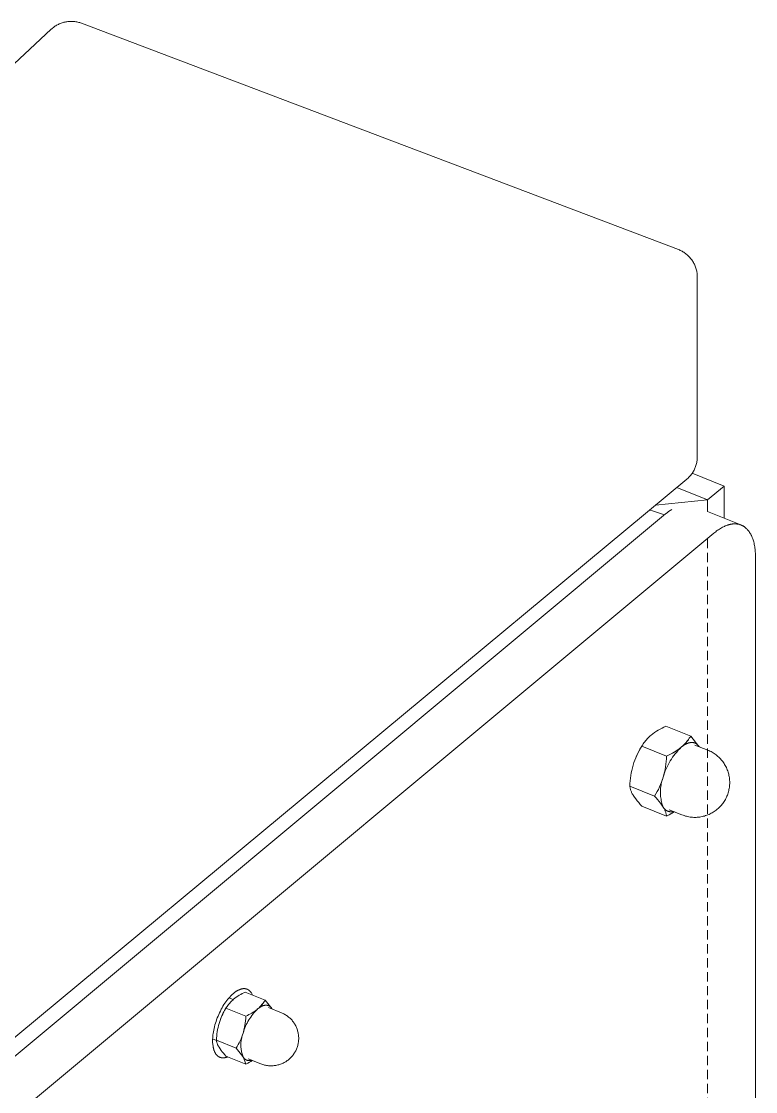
# Model space of a CAD drawing. Header units: millimetres. Extents: x -427 to 4679, y -324 to 2971.
# Drawn here: x 4434.4 to 4534.5, y 1354.9 to 1500.8 of the extents above; entities that cross this region are included whole.
import ezdxf

# ---------------------------------------------------------------- set-up
doc = ezdxf.new("R2010")
doc.units = ezdxf.units.MM
doc.linetypes.add('HIDDEN', pattern=[1.905, 1.27, -0.635])
doc.layers.add('ZANO_R', color=7, linetype='Continuous', lineweight=0)
doc.layers.add('ZANO_R_przerywana', color=7, linetype='HIDDEN', lineweight=0)

msp = doc.modelspace()

# ---------------------------------------------------------------- linework, layer by layer
at = {"layer": 'ZANO_R'}
for p, q in [((4439.11, 1500.22), (4439.22, 1500.29)), ((4439.22, 1500.29), (4439.34, 1500.35)), ((4439.34, 1500.35), (4439.46, 1500.41)), ((4439.46, 1500.41), (4439.58, 1500.47)), ((4439.58, 1500.47), (4439.71, 1500.52)), ((4439.71, 1500.52), (4439.84, 1500.57)), ((4439.84, 1500.57), (4439.96, 1500.61)), ((4439.96, 1500.61), (4440.09, 1500.65)), ((4440.09, 1500.65), (4440.22, 1500.69)), ((4440.22, 1500.69), (4440.36, 1500.72)), ((4440.36, 1500.72), (4440.49, 1500.75)), ((4440.49, 1500.75), (4440.62, 1500.77)), ((4440.62, 1500.77), (4440.76, 1500.79)), ((4440.76, 1500.79), (4440.89, 1500.8)), ((4440.89, 1500.8), (4441.03, 1500.81)), ((4441.03, 1500.81), (4441.16, 1500.81)), ((4441.16, 1500.81), (4441.3, 1500.81)), ((4441.3, 1500.81), (4441.43, 1500.8)), ((4441.43, 1500.8), (4441.57, 1500.79)), ((4441.57, 1500.79), (4441.7, 1500.78)), ((4441.7, 1500.78), (4441.84, 1500.76)), ((4441.84, 1500.76), (4441.97, 1500.74)), ((4441.97, 1500.74), (4442.1, 1500.71)), ((4442.1, 1500.71), (4442.23, 1500.68)), ((4442.23, 1500.68), (4442.36, 1500.64)), ((4442.36, 1500.64), (4442.49, 1500.6)), ((4442.49, 1500.6), (4442.62, 1500.55)), ((4442.62, 1500.55), (4523.99, 1469.69)), ((4205.48, 1282.78), (4438.48, 1499.74)), ((4438.48, 1499.74), (4438.56, 1499.82)), ((4438.56, 1499.82), (4438.66, 1499.9)), ((4438.66, 1499.9), (4438.77, 1499.99)), ((4438.77, 1499.99), (4438.88, 1500.07)), ((4438.88, 1500.07), (4438.99, 1500.14)), ((4438.99, 1500.14), (4439.11, 1500.22)), ((4523.99, 1469.69), (4524.12, 1469.64)), ((4524.12, 1469.64), (4524.25, 1469.58)), ((4524.25, 1469.58), (4524.37, 1469.53)), ((4524.37, 1469.53), (4524.49, 1469.46)), ((4524.49, 1469.46), (4524.61, 1469.39)), ((4524.61, 1469.39), (4524.73, 1469.32)), ((4524.73, 1469.32), (4524.84, 1469.24)), ((4524.84, 1469.24), (4524.96, 1469.16)), ((4524.96, 1469.16), (4525.07, 1469.08)), ((4525.07, 1469.08), (4525.17, 1468.99)), ((4525.17, 1468.99), (4525.28, 1468.9)), ((4525.28, 1468.9), (4525.38, 1468.8)), ((4525.38, 1468.8), (4525.47, 1468.71)), ((4525.47, 1468.71), (4525.57, 1468.6)), ((4525.57, 1468.6), (4525.66, 1468.5)), ((4525.66, 1468.5), (4525.74, 1468.39)), ((4525.74, 1468.39), (4525.82, 1468.28)), ((4525.82, 1468.28), (4525.9, 1468.17)), ((4525.9, 1468.17), (4525.98, 1468.05)), ((4525.98, 1468.05), (4526.05, 1467.93)), ((4526.05, 1467.93), (4526.11, 1467.81)), ((4526.11, 1467.81), (4526.18, 1467.69)), ((4526.18, 1467.69), (4526.23, 1467.56)), ((4526.23, 1467.56), (4526.29, 1467.43)), ((4526.29, 1467.43), (4526.34, 1467.31)), ((4526.34, 1467.31), (4526.38, 1467.17)), ((4526.38, 1467.17), (4526.42, 1467.04)), ((4526.42, 1467.04), (4526.46, 1466.91)), ((4526.46, 1466.91), (4526.49, 1466.77)), ((4526.49, 1466.77), (4526.51, 1466.64)), ((4526.51, 1466.64), (4526.53, 1466.5)), ((4526.53, 1466.5), (4526.55, 1466.37)), ((4526.55, 1466.37), (4526.56, 1466.23)), ((4526.56, 1466.23), (4526.57, 1466.09)), ((4526.57, 1466.09), (4526.57, 1465.95)), ((4526.57, 1465.95), (4526.57, 1441.46)), ((4526.46, 1440.51), (4526.43, 1440.38)), ((4526.49, 1440.65), (4526.46, 1440.51)), ((4526.51, 1440.78), (4526.49, 1440.65)), ((4526.54, 1440.91), (4526.51, 1440.78)), ((4526.55, 1441.05), (4526.54, 1440.91)), ((4526.56, 1441.19), (4526.55, 1441.05)), ((4526.57, 1441.32), (4526.56, 1441.19)), ((4526.57, 1441.46), (4526.57, 1441.32)), ((4525.77, 1439.05), (4525.68, 1438.94)), ((4525.85, 1439.16), (4525.77, 1439.05)), ((4525.92, 1439.27), (4525.85, 1439.16)), ((4525.88, 1439.21), (4530.25, 1437.45)), ((4526, 1439.39), (4525.92, 1439.27)), ((4526.06, 1439.5), (4526, 1439.39)), ((4526.13, 1439.62), (4526.06, 1439.5)), ((4526.19, 1439.75), (4526.13, 1439.62)), ((4526.24, 1439.87), (4526.19, 1439.75)), ((4526.3, 1440), (4526.24, 1439.87)), ((4526.34, 1440.12), (4526.3, 1440)), ((4526.39, 1440.25), (4526.34, 1440.12)), ((4526.43, 1440.38), (4526.39, 1440.25)), ((4525.13, 1438.38), (4272.79, 1228.76)), ((4525.21, 1438.45), (4525.13, 1438.38)), ((4525.31, 1438.54), (4525.21, 1438.45)), ((4525.41, 1438.64), (4525.31, 1438.54)), ((4525.51, 1438.74), (4525.41, 1438.64)), ((4525.6, 1438.84), (4525.51, 1438.74)), ((4525.68, 1438.94), (4525.6, 1438.84)), ((4523.77, 1437.25), (4527.95, 1435.56)), ((4530.25, 1437.45), (4527.95, 1435.56)), ((4530.25, 1433.05), (4530.25, 1437.45)), ((4520.87, 1434.84), (4527.95, 1435.56)), ((4527.95, 1435.56), (4527.95, 1433.97)), ((4277.38, 1229.57), (4522.25, 1433.65)), ((4520.04, 1434.15), (4520.46, 1434.05)), ((4520.46, 1434.05), (4520.87, 1433.94)), ((4520.87, 1433.94), (4521.29, 1433.81)), ((4521.29, 1433.81), (4521.7, 1433.68)), ((4521.7, 1433.68), (4522.1, 1433.53)), ((4522.45, 1433.81), (4522.25, 1433.65)), ((4522.65, 1433.97), (4522.45, 1433.81)), ((4522.87, 1434.11), (4522.65, 1433.97)), ((4523.08, 1434.26), (4522.87, 1434.11)), ((4527.95, 1433.97), (4532.52, 1432.14)), ((4529.73, 1431.67), (4529.86, 1431.74)), ((4529.86, 1431.74), (4529.99, 1431.82)), ((4529.99, 1431.82), (4530.12, 1431.88)), ((4530.12, 1431.88), (4530.26, 1431.95)), ((4530.26, 1431.95), (4530.39, 1432.01)), ((4530.39, 1432.01), (4530.52, 1432.06)), ((4530.52, 1432.06), (4530.65, 1432.11)), ((4530.65, 1432.11), (4530.72, 1432.13)), ((4530.72, 1432.13), (4530.79, 1432.15)), ((4530.79, 1432.15), (4530.85, 1432.17)), ((4530.85, 1432.17), (4530.92, 1432.19)), ((4530.92, 1432.19), (4530.98, 1432.21)), ((4530.98, 1432.21), (4531.05, 1432.22)), ((4531.05, 1432.22), (4531.11, 1432.24)), ((4531.11, 1432.24), (4531.18, 1432.25)), ((4531.18, 1432.25), (4531.24, 1432.26)), ((4531.24, 1432.26), (4531.31, 1432.27)), ((4531.31, 1432.27), (4531.37, 1432.28)), ((4531.37, 1432.28), (4531.44, 1432.28)), ((4531.44, 1432.28), (4531.5, 1432.29)), ((4531.5, 1432.29), (4531.56, 1432.29)), ((4531.56, 1432.29), (4531.63, 1432.29)), ((4531.63, 1432.29), (4531.69, 1432.29)), ((4531.69, 1432.29), (4531.75, 1432.29)), ((4531.75, 1432.29), (4531.82, 1432.29)), ((4531.82, 1432.29), (4531.88, 1432.29)), ((4531.88, 1432.29), (4531.94, 1432.28)), ((4531.94, 1432.28), (4532, 1432.27)), ((4532, 1432.27), (4532.06, 1432.27)), ((4532.06, 1432.27), (4532.12, 1432.26)), ((4532.12, 1432.26), (4532.18, 1432.24)), ((4532.18, 1432.24), (4532.24, 1432.23)), ((4532.24, 1432.23), (4532.3, 1432.22)), ((4532.3, 1432.22), (4532.35, 1432.2)), ((4532.35, 1432.2), (4532.41, 1432.18)), ((4532.41, 1432.18), (4532.47, 1432.16)), ((4532.47, 1432.16), (4532.52, 1432.14)), ((4532.52, 1432.14), (4532.58, 1432.12)), ((4532.58, 1432.12), (4532.64, 1432.09)), ((4532.64, 1432.09), (4532.69, 1432.07)), ((4532.69, 1432.07), (4532.74, 1432.04)), ((4532.74, 1432.04), (4532.8, 1432.01)), ((4532.8, 1432.01), (4532.85, 1431.98)), ((4532.85, 1431.98), (4532.9, 1431.95)), ((4532.9, 1431.95), (4532.95, 1431.91)), ((4532.95, 1431.91), (4533, 1431.88)), ((4533, 1431.88), (4533.05, 1431.84)), ((4533.05, 1431.84), (4533.1, 1431.8)), ((4533.1, 1431.8), (4533.15, 1431.77)), ((4533.15, 1431.77), (4533.2, 1431.72)), ((4533.2, 1431.72), (4533.24, 1431.68)), ((4533.24, 1431.68), (4533.29, 1431.64)), ((4528.82, 1431.02), (4283.96, 1226.94)), ((4528.82, 1431.02), (4528.95, 1431.12)), ((4528.95, 1431.12), (4529.08, 1431.22)), ((4529.08, 1431.22), (4529.2, 1431.32)), ((4529.2, 1431.32), (4529.33, 1431.41)), ((4529.33, 1431.41), (4529.46, 1431.5)), ((4529.46, 1431.5), (4529.59, 1431.58)), ((4529.59, 1431.58), (4529.73, 1431.67)), ((4533.29, 1431.64), (4533.33, 1431.59)), ((4533.33, 1431.59), (4533.38, 1431.55)), ((4533.38, 1431.55), (4533.42, 1431.5)), ((4533.42, 1431.5), (4533.46, 1431.45)), ((4533.46, 1431.45), (4533.51, 1431.4)), ((4533.51, 1431.4), (4533.55, 1431.34)), ((4533.55, 1431.34), (4533.59, 1431.29)), ((4533.59, 1431.29), (4533.63, 1431.24)), ((4533.63, 1431.24), (4533.67, 1431.18)), ((4533.67, 1431.18), (4533.7, 1431.12)), ((4533.7, 1431.12), (4533.74, 1431.06)), ((4533.74, 1431.06), (4533.78, 1431)), ((4533.78, 1431), (4533.81, 1430.94)), ((4533.81, 1430.94), (4533.85, 1430.88)), ((4533.85, 1430.88), (4533.88, 1430.82)), ((4533.88, 1430.82), (4533.91, 1430.75)), ((4533.91, 1430.75), (4533.94, 1430.69)), ((4533.94, 1430.69), (4534.01, 1430.55)), ((4534.01, 1430.55), (4534.06, 1430.41)), ((4534.06, 1430.41), (4534.12, 1430.27)), ((4534.12, 1430.27), (4534.17, 1430.12)), ((4534.17, 1430.12), (4534.21, 1429.97)), ((4534.21, 1429.97), (4534.26, 1429.82)), ((4534.26, 1429.82), (4534.3, 1429.66)), ((4534.3, 1429.66), (4534.33, 1429.5)), ((4534.33, 1429.5), (4534.37, 1429.34)), ((4534.37, 1429.34), (4534.4, 1429.17)), ((4534.4, 1429.17), (4534.42, 1429)), ((4534.42, 1429), (4534.44, 1428.83)), ((4534.44, 1428.83), (4534.46, 1428.66)), ((4534.46, 1428.66), (4534.48, 1428.49)), ((4534.48, 1428.49), (4534.49, 1428.31)), ((4534.49, 1428.31), (4534.51, 1427.96)), ((4534.51, 1427.96), (4534.52, 1427.6)), ((4534.52, 1105.9), (4534.52, 1427.6)), ((4520.75, 1403.84), (4521, 1404)), ((4521, 1404), (4521.25, 1404.16)), ((4521.25, 1404.16), (4521.5, 1404.31)), ((4521.5, 1404.31), (4521.76, 1404.45)), ((4521.76, 1404.45), (4522.02, 1404.58)), ((4522.02, 1404.58), (4522.29, 1404.71)), ((4522.29, 1404.71), (4525.67, 1403.36)), ((4519.3, 1402.43), (4519.4, 1402.57)), ((4519.4, 1402.57), (4519.52, 1402.71)), ((4519.52, 1402.71), (4519.63, 1402.85)), ((4519.63, 1402.85), (4519.75, 1402.99)), ((4519.75, 1402.99), (4519.88, 1403.12)), ((4519.88, 1403.12), (4520.01, 1403.24)), ((4520.01, 1403.24), (4520.14, 1403.37)), ((4520.14, 1403.37), (4520.28, 1403.48)), ((4520.28, 1403.48), (4520.51, 1403.66)), ((4520.51, 1403.66), (4520.75, 1403.84)), ((4525.16, 1402.61), (4525.04, 1402.47)), ((4525.14, 1402.6), (4525.04, 1402.47)), ((4525.25, 1402.73), (4525.14, 1402.6)), ((4525.27, 1402.75), (4525.16, 1402.61)), ((4525.35, 1402.86), (4525.25, 1402.73)), ((4525.38, 1402.9), (4525.27, 1402.75)), ((4525.48, 1403.05), (4525.38, 1402.9)), ((4525.58, 1403.2), (4525.48, 1403.05)), ((4525.67, 1403.36), (4525.58, 1403.2)), ((4526.8, 1401.95), (4525.67, 1403.36)), ((4525.75, 1402.48), (4525.79, 1402.48)), ((4525.79, 1402.48), (4525.83, 1402.48)), ((4525.83, 1402.48), (4525.87, 1402.48)), ((4525.87, 1402.48), (4525.91, 1402.48)), ((4518.32, 1400.72), (4518.48, 1401.04)), ((4518.44, 1400.98), (4518.59, 1401.27)), ((4518.48, 1401.04), (4518.64, 1401.35)), ((4518.59, 1401.27), (4518.74, 1401.56)), ((4518.64, 1401.35), (4518.82, 1401.66)), ((4518.74, 1401.56), (4518.91, 1401.84)), ((4518.82, 1401.66), (4519, 1401.97)), ((4518.91, 1401.84), (4519.09, 1402.12)), ((4519, 1401.97), (4519.1, 1402.12)), ((4519, 1401.97), (4522.38, 1400.62)), ((4519.09, 1402.12), (4519.12, 1402.17)), ((4519.1, 1402.12), (4519.19, 1402.28)), ((4519.19, 1402.28), (4519.3, 1402.43)), ((4519.19, 1402.27), (4519.21, 1402.29)), ((4523.3, 1401.09), (4523.08, 1400.97)), ((4523.43, 1401.16), (4523.17, 1401.01)), ((4523.52, 1401.22), (4523.3, 1401.09)), ((4523.68, 1401.32), (4523.43, 1401.16)), ((4523.74, 1401.36), (4523.52, 1401.22)), ((4523.57, 1400.95), (4523.76, 1401.18)), ((4523.59, 1401.27), (4523.59, 1401.26)), ((4523.92, 1401.48), (4523.68, 1401.32)), ((4523.95, 1401.5), (4523.74, 1401.36)), ((4523.76, 1401.18), (4523.96, 1401.41)), ((4524.16, 1401.66), (4523.92, 1401.48)), ((4523.96, 1401.41), (4524.17, 1401.63)), ((4524.39, 1401.84), (4524.16, 1401.66)), ((4524.17, 1401.63), (4524.39, 1401.84)), ((4524.37, 1401.82), (4524.37, 1401.82)), ((4524.53, 1401.96), (4524.39, 1401.84)), ((4524.39, 1401.84), (4524.48, 1401.91)), ((4524.48, 1401.91), (4524.57, 1401.98)), ((4524.66, 1402.08), (4524.53, 1401.96)), ((4524.57, 1401.98), (4524.65, 1402.04)), ((4524.65, 1402.04), (4524.74, 1402.1)), ((4524.79, 1402.21), (4524.66, 1402.08)), ((4524.81, 1402.23), (4524.69, 1402.11)), ((4524.74, 1402.1), (4524.83, 1402.16)), ((4524.92, 1402.34), (4524.79, 1402.21)), ((4524.92, 1402.35), (4524.81, 1402.23)), ((4524.83, 1402.16), (4524.88, 1402.19)), ((4524.88, 1402.19), (4524.92, 1402.21)), ((4525.04, 1402.47), (4524.92, 1402.35)), ((4525.04, 1402.47), (4524.92, 1402.34)), ((4524.92, 1402.21), (4524.97, 1402.24)), ((4524.97, 1402.24), (4525.01, 1402.26)), ((4525.01, 1402.26), (4525.06, 1402.28)), ((4525.06, 1402.28), (4525.1, 1402.3)), ((4525.1, 1402.3), (4525.15, 1402.32)), ((4525.15, 1402.32), (4525.19, 1402.34)), ((4525.19, 1402.34), (4525.23, 1402.36)), ((4525.23, 1402.36), (4525.28, 1402.38)), ((4525.28, 1402.38), (4525.32, 1402.39)), ((4525.32, 1402.39), (4525.37, 1402.41)), ((4525.37, 1402.41), (4525.41, 1402.42)), ((4525.41, 1402.42), (4525.45, 1402.43)), ((4525.45, 1402.43), (4525.5, 1402.44)), ((4525.5, 1402.44), (4525.54, 1402.45)), ((4525.54, 1402.45), (4525.58, 1402.46)), ((4525.58, 1402.46), (4525.62, 1402.47)), ((4525.62, 1402.47), (4525.66, 1402.47)), ((4525.66, 1402.47), (4525.71, 1402.48)), ((4525.71, 1402.48), (4525.75, 1402.48)), ((4525.91, 1402.48), (4525.95, 1402.47)), ((4525.95, 1402.47), (4525.99, 1402.47)), ((4525.99, 1402.47), (4526.03, 1402.46)), ((4526.03, 1402.46), (4526.06, 1402.46)), ((4526.06, 1402.46), (4526.1, 1402.45)), ((4526.1, 1402.45), (4526.14, 1402.44)), ((4526.14, 1402.44), (4526.16, 1402.43)), ((4526.16, 1402.43), (4526.17, 1402.43)), ((4526.17, 1402.43), (4526.19, 1402.42)), ((4526.19, 1402.42), (4526.21, 1402.41)), ((4526.21, 1402.41), (4526.23, 1402.41)), ((4526.23, 1402.41), (4526.25, 1402.4)), ((4526.25, 1402.4), (4526.26, 1402.39)), ((4526.25, 1402.13), (4528, 1401.43)), ((4526.26, 1402.39), (4526.28, 1402.39)), ((4526.28, 1402.39), (4526.32, 1402.37)), ((4526.32, 1402.37), (4526.35, 1402.35)), ((4526.35, 1402.35), (4526.38, 1402.34)), ((4526.38, 1402.34), (4526.41, 1402.32)), ((4526.41, 1402.32), (4526.45, 1402.3)), ((4526.45, 1402.3), (4526.48, 1402.27)), ((4526.48, 1402.27), (4526.51, 1402.25)), ((4526.51, 1402.25), (4526.54, 1402.23)), ((4526.54, 1402.23), (4526.57, 1402.2)), ((4526.57, 1402.2), (4526.6, 1402.18)), ((4526.6, 1402.18), (4526.63, 1402.15)), ((4526.63, 1402.15), (4526.65, 1402.12)), ((4526.65, 1402.12), (4526.68, 1402.09)), ((4526.68, 1402.09), (4526.71, 1402.06)), ((4526.71, 1402.06), (4526.73, 1402.03)), ((4526.73, 1402.03), (4526.76, 1402)), ((4526.76, 1402), (4526.78, 1401.97)), ((4526.78, 1401.97), (4526.81, 1401.93)), ((4526.81, 1401.93), (4526.83, 1401.9)), ((4528, 1401.43), (4528.15, 1401.37)), ((4528.15, 1401.37), (4528.3, 1401.3)), ((4528.3, 1401.3), (4528.44, 1401.23)), ((4528.44, 1401.23), (4528.59, 1401.15)), ((4528.59, 1401.15), (4528.72, 1401.07)), ((4528.72, 1401.07), (4528.86, 1400.98)), ((4517.81, 1399.39), (4517.93, 1399.73)), ((4517.93, 1399.73), (4518.05, 1400.06)), ((4518.05, 1400.06), (4518.18, 1400.39)), ((4518.05, 1400.07), (4518.17, 1400.38)), ((4518.17, 1400.38), (4518.3, 1400.68)), ((4518.18, 1400.39), (4518.32, 1400.72)), ((4518.3, 1400.68), (4518.44, 1400.98)), ((4522.33, 1399.89), (4522.29, 1399.53)), ((4522.36, 1400.25), (4522.33, 1399.89)), ((4522.38, 1400.62), (4522.36, 1400.25)), ((4522.65, 1400.74), (4522.38, 1400.62)), ((4522.58, 1399.43), (4522.73, 1399.7)), ((4522.91, 1400.87), (4522.65, 1400.74)), ((4522.73, 1399.7), (4522.88, 1399.96)), ((4522.88, 1399.96), (4523.04, 1400.22)), ((4523.17, 1401.01), (4522.91, 1400.87)), ((4523.04, 1400.22), (4523.21, 1400.47)), ((4523.21, 1400.47), (4523.38, 1400.71)), ((4523.38, 1400.71), (4523.57, 1400.95)), ((4528.86, 1400.98), (4528.99, 1400.89)), ((4528.99, 1400.89), (4529.12, 1400.79)), ((4529.12, 1400.79), (4529.25, 1400.69)), ((4529.25, 1400.69), (4529.37, 1400.59)), ((4529.37, 1400.59), (4529.49, 1400.48)), ((4529.49, 1400.48), (4529.61, 1400.37)), ((4529.61, 1400.37), (4529.72, 1400.25)), ((4529.72, 1400.25), (4529.83, 1400.13)), ((4529.83, 1400.13), (4529.93, 1400.01)), ((4529.93, 1400.01), (4530.03, 1399.88)), ((4530.03, 1399.88), (4530.13, 1399.75)), ((4530.13, 1399.75), (4530.22, 1399.61)), ((4530.22, 1399.61), (4530.3, 1399.48)), ((4517.5, 1397.97), (4517.56, 1398.32)), ((4517.56, 1398.32), (4517.63, 1398.68)), ((4517.63, 1398.68), (4517.72, 1399.04)), ((4517.72, 1399.04), (4517.81, 1399.39)), ((4522.01, 1398.03), (4522.11, 1398.32)), ((4522.1, 1398.45), (4522.02, 1398.1)), ((4522.18, 1398.81), (4522.1, 1398.45)), ((4522.11, 1398.32), (4522.21, 1398.61)), ((4522.24, 1399.17), (4522.18, 1398.81)), ((4522.21, 1398.61), (4522.33, 1398.89)), ((4522.29, 1399.53), (4522.24, 1399.17)), ((4522.33, 1398.89), (4522.45, 1399.16)), ((4522.45, 1399.16), (4522.58, 1399.43)), ((4530.3, 1399.48), (4530.39, 1399.34)), ((4530.39, 1399.34), (4530.46, 1399.2)), ((4530.46, 1399.2), (4530.53, 1399.05)), ((4530.53, 1399.05), (4530.6, 1398.9)), ((4530.6, 1398.9), (4530.66, 1398.75)), ((4530.66, 1398.75), (4530.72, 1398.6)), ((4530.72, 1398.6), (4530.77, 1398.45)), ((4530.77, 1398.45), (4530.82, 1398.29)), ((4530.82, 1398.29), (4530.86, 1398.14)), ((4530.86, 1398.14), (4530.89, 1397.98)), ((4517.36, 1396.52), (4517.38, 1396.88)), ((4517.38, 1396.88), (4517.41, 1397.24)), ((4517.41, 1397.24), (4517.45, 1397.6)), ((4517.45, 1397.6), (4517.5, 1397.97)), ((4521.56, 1396.74), (4521.41, 1396.42)), ((4521.69, 1397.07), (4521.56, 1396.74)), ((4521.59, 1396.46), (4521.62, 1396.65)), ((4521.62, 1396.65), (4521.65, 1396.84)), ((4521.65, 1396.84), (4521.69, 1397.02)), ((4521.81, 1397.41), (4521.69, 1397.07)), ((4521.69, 1397.02), (4521.74, 1397.2)), ((4521.74, 1397.2), (4521.8, 1397.39)), ((4521.8, 1397.39), (4521.86, 1397.57)), ((4521.92, 1397.74), (4521.81, 1397.41)), ((4521.86, 1397.57), (4521.92, 1397.74)), ((4522.02, 1398.1), (4521.92, 1397.74)), ((4521.92, 1397.74), (4522.01, 1398.03)), ((4530.89, 1397.98), (4530.92, 1397.82)), ((4530.92, 1397.82), (4530.95, 1397.66)), ((4530.95, 1397.66), (4530.97, 1397.5)), ((4530.97, 1397.5), (4530.98, 1397.34)), ((4530.98, 1396.7), (4530.97, 1396.54)), ((4530.98, 1397.34), (4530.99, 1397.18)), ((4530.99, 1396.86), (4530.98, 1396.7)), ((4530.99, 1397.18), (4530.99, 1397.02)), ((4530.99, 1397.02), (4530.99, 1396.86)), ((4517.36, 1396.52), (4520.74, 1395.16)), ((4517.38, 1396.42), (4517.36, 1396.52)), ((4517.4, 1396.32), (4517.38, 1396.42)), ((4517.42, 1396.22), (4517.4, 1396.32)), ((4517.44, 1396.12), (4517.42, 1396.22)), ((4517.47, 1396.03), (4517.44, 1396.12)), ((4517.5, 1395.93), (4517.47, 1396.03)), ((4517.54, 1395.84), (4517.5, 1395.93)), ((4517.58, 1395.75), (4517.54, 1395.84)), ((4517.62, 1395.66), (4517.58, 1395.75)), ((4517.66, 1395.57), (4517.62, 1395.66)), ((4517.71, 1395.48), (4517.66, 1395.57)), ((4517.76, 1395.39), (4517.71, 1395.48)), ((4517.81, 1395.31), (4517.76, 1395.39)), ((4517.99, 1395.04), (4517.81, 1395.31)), ((4520.92, 1395.47), (4520.74, 1395.16)), ((4521.1, 1395.78), (4520.92, 1395.47)), ((4521.26, 1396.09), (4521.1, 1395.78)), ((4521.41, 1396.42), (4521.26, 1396.09)), ((4521.53, 1395.7), (4521.54, 1395.89)), ((4521.54, 1395.51), (4521.53, 1395.7)), ((4521.54, 1395.89), (4521.55, 1396.08)), ((4521.55, 1395.32), (4521.54, 1395.51)), ((4521.55, 1396.08), (4521.56, 1396.27)), ((4521.56, 1395.13), (4521.55, 1395.32)), ((4521.56, 1396.27), (4521.59, 1396.46)), ((4530.67, 1395.3), (4530.61, 1395.15)), ((4530.72, 1395.45), (4530.67, 1395.3)), ((4530.77, 1395.6), (4530.72, 1395.45)), ((4530.82, 1395.75), (4530.77, 1395.6)), ((4530.86, 1395.91), (4530.82, 1395.75)), ((4530.89, 1396.06), (4530.86, 1395.91)), ((4530.92, 1396.22), (4530.89, 1396.06)), ((4530.95, 1396.38), (4530.92, 1396.22)), ((4530.97, 1396.54), (4530.95, 1396.38)), ((4518.18, 1394.78), (4517.99, 1395.04)), ((4518.37, 1394.53), (4518.18, 1394.78)), ((4518.58, 1394.28), (4518.37, 1394.53)), ((4518.79, 1394.04), (4518.58, 1394.28)), ((4519, 1393.8), (4518.79, 1394.04)), ((4522.38, 1392.45), (4519, 1393.8)), ((4520.74, 1395.16), (4520.95, 1394.93)), ((4520.95, 1394.93), (4521.16, 1394.69)), ((4521.16, 1394.69), (4521.37, 1394.44)), ((4521.37, 1394.44), (4521.56, 1394.19)), ((4521.59, 1394.95), (4521.56, 1395.13)), ((4521.56, 1394.19), (4521.75, 1393.93)), ((4521.62, 1394.76), (4521.59, 1394.95)), ((4521.65, 1394.57), (4521.62, 1394.76)), ((4521.69, 1394.39), (4521.65, 1394.57)), ((4521.74, 1394.2), (4521.69, 1394.39)), ((4521.8, 1394.02), (4521.74, 1394.2)), ((4521.75, 1393.93), (4521.92, 1393.66)), ((4521.86, 1393.84), (4521.8, 1394.02)), ((4521.92, 1393.66), (4521.86, 1393.84)), ((4529.74, 1393.81), (4529.63, 1393.69)), ((4529.85, 1393.93), (4529.74, 1393.81)), ((4529.95, 1394.05), (4529.85, 1393.93)), ((4530.05, 1394.18), (4529.95, 1394.05)), ((4530.14, 1394.31), (4530.05, 1394.18)), ((4530.23, 1394.44), (4530.14, 1394.31)), ((4530.32, 1394.58), (4530.23, 1394.44)), ((4530.4, 1394.72), (4530.32, 1394.58)), ((4530.47, 1394.86), (4530.4, 1394.72)), ((4530.54, 1395), (4530.47, 1394.86)), ((4530.61, 1395.15), (4530.54, 1395)), ((4521.92, 1393.66), (4521.98, 1393.58)), ((4521.94, 1393.63), (4521.92, 1393.66)), ((4521.96, 1393.59), (4521.94, 1393.63)), ((4521.99, 1393.56), (4521.96, 1393.59)), ((4521.98, 1393.58), (4522.03, 1393.49)), ((4522.01, 1393.52), (4521.99, 1393.56)), ((4522.03, 1393.49), (4522.01, 1393.52)), ((4522.03, 1393.49), (4522.08, 1393.4)), ((4522.06, 1393.46), (4522.03, 1393.49)), ((4522.09, 1393.43), (4522.06, 1393.46)), ((4522.08, 1393.4), (4522.12, 1393.31)), ((4522.11, 1393.4), (4522.09, 1393.43)), ((4522.14, 1393.37), (4522.11, 1393.4)), ((4522.12, 1393.31), (4522.16, 1393.22)), ((4522.17, 1393.34), (4522.14, 1393.37)), ((4522.16, 1393.22), (4522.2, 1393.13)), ((4522.2, 1393.32), (4522.17, 1393.34)), ((4522.23, 1393.29), (4522.2, 1393.32)), ((4522.2, 1393.13), (4522.23, 1393.03)), ((4522.26, 1393.27), (4522.23, 1393.29)), ((4522.23, 1393.03), (4522.27, 1392.94)), ((4522.3, 1393.24), (4522.26, 1393.27)), ((4522.27, 1392.94), (4522.3, 1392.84)), ((4522.33, 1393.22), (4522.3, 1393.24)), ((4522.3, 1392.84), (4522.32, 1392.75)), ((4522.32, 1392.75), (4522.34, 1392.65)), ((4522.36, 1393.2), (4522.33, 1393.22)), ((4522.34, 1392.65), (4522.36, 1392.55)), ((4522.4, 1393.18), (4522.36, 1393.2)), ((4522.36, 1392.55), (4522.38, 1392.45)), ((4522.38, 1392.45), (4522.74, 1392.63)), ((4522.44, 1393.16), (4522.4, 1393.18)), ((4522.47, 1393.14), (4522.44, 1393.16)), ((4522.51, 1393.13), (4522.47, 1393.14)), ((4522.55, 1393.11), (4522.51, 1393.13)), ((4522.58, 1393.1), (4522.55, 1393.11)), ((4522.62, 1393.08), (4522.58, 1393.1)), ((4522.66, 1393.07), (4522.62, 1393.08)), ((4522.7, 1393.06), (4522.66, 1393.07)), ((4522.74, 1393.05), (4522.7, 1393.06)), ((4524.48, 1392.61), (4522.73, 1393.31)), ((4522.78, 1393.05), (4522.74, 1393.05)), ((4522.74, 1392.63), (4523.1, 1392.82)), ((4522.82, 1393.04), (4522.78, 1393.05)), ((4522.86, 1393.04), (4522.82, 1393.04)), ((4522.9, 1393.03), (4522.86, 1393.04)), ((4522.94, 1393.03), (4522.9, 1393.03)), ((4522.98, 1393.03), (4522.94, 1393.03)), ((4523.02, 1393.03), (4522.98, 1393.03)), ((4523.06, 1393.04), (4523.02, 1393.03)), ((4523.1, 1393.04), (4523.06, 1393.04)), ((4523.14, 1393.04), (4523.1, 1393.04)), ((4523.1, 1392.82), (4523.46, 1393.02)), ((4523.18, 1393.05), (4523.14, 1393.04)), ((4523.3, 1392.93), (4523.14, 1392.84)), ((4523.22, 1393.06), (4523.18, 1393.05)), ((4523.26, 1393.07), (4523.22, 1393.06)), ((4523.3, 1393.08), (4523.26, 1393.07)), ((4523.45, 1393.02), (4523.3, 1392.93)), ((4524.63, 1392.55), (4524.48, 1392.61)), ((4524.79, 1392.5), (4524.63, 1392.55)), ((4524.94, 1392.45), (4524.79, 1392.5)), ((4525.1, 1392.41), (4524.94, 1392.45)), ((4525.26, 1392.37), (4525.1, 1392.41)), ((4525.43, 1392.34), (4525.26, 1392.37)), ((4525.59, 1392.31), (4525.43, 1392.34)), ((4525.75, 1392.29), (4525.59, 1392.31)), ((4525.92, 1392.28), (4525.75, 1392.29)), ((4526.08, 1392.27), (4525.92, 1392.28)), ((4526.25, 1392.27), (4526.08, 1392.27)), ((4526.41, 1392.27), (4526.25, 1392.27)), ((4526.57, 1392.28), (4526.41, 1392.27)), ((4526.74, 1392.29), (4526.57, 1392.28)), ((4526.9, 1392.31), (4526.74, 1392.29)), ((4527.06, 1392.34), (4526.9, 1392.31)), ((4527.23, 1392.37), (4527.06, 1392.34)), ((4527.39, 1392.41), (4527.23, 1392.37)), ((4527.55, 1392.45), (4527.39, 1392.41)), ((4527.7, 1392.5), (4527.55, 1392.45)), ((4527.86, 1392.55), (4527.7, 1392.5)), ((4528.01, 1392.61), (4527.86, 1392.55)), ((4528.17, 1392.68), (4528.01, 1392.61)), ((4528.31, 1392.75), (4528.17, 1392.68)), ((4528.46, 1392.82), (4528.31, 1392.75)), ((4528.61, 1392.9), (4528.46, 1392.82)), ((4528.75, 1392.98), (4528.61, 1392.9)), ((4528.89, 1393.07), (4528.75, 1392.98)), ((4529.02, 1393.17), (4528.89, 1393.07)), ((4529.15, 1393.27), (4529.02, 1393.17)), ((4529.28, 1393.37), (4529.15, 1393.27)), ((4529.4, 1393.47), (4529.28, 1393.37)), ((4529.52, 1393.58), (4529.4, 1393.47)), ((4529.63, 1393.69), (4529.52, 1393.58)), ((4462.42, 1367.29), (4462.55, 1367.46)), ((4462.55, 1367.46), (4462.68, 1367.62)), ((4462.68, 1367.62), (4462.82, 1367.77)), ((4462.7, 1367.64), (4463.28, 1367.41)), ((4462.82, 1367.77), (4462.95, 1367.91)), ((4462.95, 1367.91), (4463.08, 1368.04)), ((4463.08, 1368.04), (4463.14, 1368.1)), ((4463.14, 1368.1), (4463.21, 1368.16)), ((4463.21, 1368.16), (4463.27, 1368.22)), ((4463.22, 1367.36), (4463.33, 1367.46)), ((4463.27, 1368.22), (4463.33, 1368.27)), ((4463.33, 1368.27), (4463.43, 1368.35)), ((4463.33, 1367.46), (4463.52, 1367.6)), ((4463.43, 1368.35), (4463.52, 1368.42)), ((4463.52, 1368.42), (4463.61, 1368.48)), ((4463.52, 1367.6), (4463.71, 1367.74)), ((4463.61, 1368.48), (4463.7, 1368.55)), ((4463.7, 1368.55), (4463.75, 1368.58)), ((4463.71, 1367.74), (4463.91, 1367.87)), ((4463.75, 1368.58), (4463.8, 1368.6)), ((4463.8, 1368.6), (4463.85, 1368.63)), ((4463.85, 1368.63), (4463.89, 1368.66)), ((4463.89, 1368.66), (4463.94, 1368.68)), ((4463.91, 1367.87), (4464.11, 1368)), ((4463.94, 1368.68), (4463.99, 1368.71)), ((4463.99, 1368.71), (4464.04, 1368.73)), ((4464.04, 1368.73), (4464.08, 1368.75)), ((4464.08, 1368.75), (4464.13, 1368.77)), ((4464.11, 1368), (4464.31, 1368.12)), ((4464.13, 1368.77), (4464.18, 1368.79)), ((4464.18, 1368.79), (4464.23, 1368.81)), ((4464.23, 1368.81), (4464.28, 1368.83)), ((4464.28, 1368.83), (4464.32, 1368.84)), ((4464.31, 1368.12), (4464.52, 1368.23)), ((4464.32, 1368.84), (4464.37, 1368.86)), ((4464.37, 1368.86), (4464.42, 1368.87)), ((4464.42, 1368.87), (4464.46, 1368.88)), ((4464.46, 1368.88), (4464.51, 1368.89)), ((4464.51, 1368.89), (4464.56, 1368.9)), ((4464.52, 1368.23), (4464.73, 1368.33)), ((4464.56, 1368.9), (4464.6, 1368.9)), ((4464.6, 1368.9), (4464.65, 1368.91)), ((4464.65, 1368.91), (4464.7, 1368.91)), ((4464.7, 1368.91), (4464.74, 1368.91)), ((4464.73, 1368.33), (4464.94, 1368.43)), ((4464.74, 1368.91), (4464.76, 1368.91)), ((4464.76, 1368.91), (4464.79, 1368.91)), ((4464.79, 1368.91), (4464.81, 1368.91)), ((4464.81, 1368.91), (4464.83, 1368.91)), ((4464.83, 1368.91), (4464.85, 1368.91)), ((4464.85, 1368.91), (4464.87, 1368.91)), ((4464.87, 1368.91), (4464.9, 1368.91)), ((4464.9, 1368.91), (4464.92, 1368.9)), ((4464.92, 1368.9), (4464.94, 1368.9)), ((4464.94, 1368.9), (4464.96, 1368.9)), ((4464.94, 1368.43), (4467.64, 1367.35)), ((4464.96, 1368.9), (4464.98, 1368.89)), ((4464.98, 1368.89), (4465, 1368.89)), ((4465, 1368.89), (4465.03, 1368.88)), ((4465.03, 1368.88), (4465.05, 1368.88)), ((4465.05, 1368.88), (4465.07, 1368.87)), ((4465.07, 1368.87), (4465.09, 1368.87)), ((4465.09, 1368.87), (4465.11, 1368.86)), ((4465.11, 1368.86), (4465.13, 1368.85)), ((4465.13, 1368.85), (4465.15, 1368.85)), ((4465.15, 1368.85), (4465.17, 1368.84)), ((4465.17, 1368.84), (4465.19, 1368.83)), ((4465.19, 1368.83), (4465.21, 1368.82)), ((4465.21, 1368.82), (4465.23, 1368.82)), ((4465.23, 1368.82), (4465.25, 1368.81)), ((4465.25, 1368.81), (4465.27, 1368.8)), ((4465.27, 1368.8), (4465.29, 1368.79)), ((4465.29, 1368.79), (4465.31, 1368.78)), ((4465.31, 1368.78), (4465.33, 1368.77)), ((4465.33, 1368.77), (4465.35, 1368.76)), ((4465.35, 1368.76), (4465.37, 1368.74)), ((4465.37, 1368.74), (4465.38, 1368.73)), ((4465.38, 1368.73), (4465.4, 1368.72)), ((4465.4, 1368.72), (4465.42, 1368.71)), ((4465.42, 1368.71), (4465.44, 1368.69)), ((4465.44, 1368.69), (4465.46, 1368.68)), ((4465.46, 1368.68), (4465.47, 1368.67)), ((4465.47, 1368.67), (4465.49, 1368.65)), ((4465.49, 1368.65), (4465.51, 1368.64)), ((4465.51, 1368.64), (4465.52, 1368.62)), ((4465.52, 1368.62), (4465.54, 1368.61)), ((4465.54, 1368.61), (4465.56, 1368.59)), ((4465.56, 1368.59), (4465.57, 1368.58)), ((4465.57, 1368.58), (4465.61, 1368.54)), ((4465.61, 1368.54), (4465.64, 1368.51)), ((4465.64, 1368.51), (4465.67, 1368.47)), ((4465.67, 1368.47), (4465.7, 1368.44)), ((4465.7, 1368.44), (4465.73, 1368.4)), ((4465.73, 1368.4), (4465.75, 1368.36)), ((4465.75, 1368.36), (4465.78, 1368.32)), ((4465.78, 1368.32), (4465.81, 1368.27)), ((4465.81, 1368.27), (4465.83, 1368.23)), ((4465.83, 1368.23), (4465.86, 1368.18)), ((4465.86, 1368.18), (4465.88, 1368.14)), ((4465.88, 1368.14), (4465.9, 1368.09)), ((4465.9, 1368.09), (4465.93, 1368.04)), ((4461.54, 1365.86), (4461.66, 1366.09)), ((4461.66, 1366.09), (4461.78, 1366.31)), ((4461.78, 1366.31), (4461.9, 1366.52)), ((4461.9, 1366.52), (4462.03, 1366.73)), ((4462.03, 1366.73), (4462.16, 1366.92)), ((4462.03, 1365.75), (4462.17, 1366)), ((4462.24, 1366.14), (4462.11, 1365.91)), ((4462.16, 1366.92), (4462.29, 1367.11)), ((4462.17, 1366), (4462.31, 1366.24)), ((4462.38, 1366.36), (4462.24, 1366.14)), ((4462.29, 1367.11), (4462.42, 1367.29)), ((4462.31, 1366.24), (4462.39, 1366.37)), ((4462.31, 1366.24), (4465.01, 1365.16)), ((4462.38, 1366.36), (4462.4, 1366.39)), ((4462.39, 1366.37), (4462.47, 1366.49)), ((4462.47, 1366.49), (4462.55, 1366.61)), ((4462.55, 1366.61), (4462.63, 1366.73)), ((4462.63, 1366.73), (4462.72, 1366.84)), ((4462.72, 1366.84), (4462.82, 1366.95)), ((4462.82, 1366.95), (4462.91, 1367.06)), ((4462.91, 1367.06), (4463.01, 1367.16)), ((4463.01, 1367.16), (4463.12, 1367.26)), ((4463.12, 1367.26), (4463.22, 1367.36)), ((4466.54, 1366.07), (4466.36, 1365.94)), ((4466.62, 1366.14), (4466.45, 1365.97)), ((4466.6, 1366.13), (4466.54, 1366.07)), ((4466.62, 1366.14), (4466.56, 1366.09)), ((4466.7, 1366.21), (4466.62, 1366.14)), ((4466.69, 1366.2), (4466.62, 1366.14)), ((4466.77, 1366.25), (4466.69, 1366.2)), ((4466.81, 1366.31), (4466.71, 1366.21)), ((4466.84, 1366.31), (4466.77, 1366.25)), ((4466.92, 1366.41), (4466.81, 1366.31)), ((4466.91, 1366.35), (4466.84, 1366.31)), ((4466.98, 1366.4), (4466.91, 1366.35)), ((4467.02, 1366.51), (4466.92, 1366.41)), ((4467.04, 1366.54), (4466.94, 1366.43)), ((4467.02, 1366.42), (4466.98, 1366.4)), ((4467.12, 1366.62), (4467.02, 1366.51)), ((4467.06, 1366.44), (4467.02, 1366.42)), ((4467.14, 1366.65), (4467.04, 1366.54)), ((4467.09, 1366.46), (4467.06, 1366.44)), ((4467.13, 1366.48), (4467.09, 1366.46)), ((4467.21, 1366.73), (4467.12, 1366.62)), ((4467.17, 1366.5), (4467.13, 1366.48)), ((4467.24, 1366.76), (4467.14, 1366.65)), ((4467.2, 1366.52), (4467.17, 1366.5)), ((4467.24, 1366.53), (4467.2, 1366.52)), ((4467.3, 1366.84), (4467.21, 1366.73)), ((4467.33, 1366.88), (4467.24, 1366.76)), ((4467.27, 1366.55), (4467.24, 1366.53)), ((4467.31, 1366.56), (4467.27, 1366.55)), ((4467.39, 1366.95), (4467.3, 1366.84)), ((4467.35, 1366.57), (4467.31, 1366.56)), ((4467.38, 1366.59), (4467.35, 1366.57)), ((4467.42, 1366.6), (4467.38, 1366.59)), ((4467.47, 1367.07), (4467.39, 1366.95)), ((4467.45, 1366.61), (4467.42, 1366.6)), ((4467.49, 1366.62), (4467.45, 1366.61)), ((4467.55, 1367.2), (4467.47, 1367.07)), ((4467.52, 1366.63), (4467.49, 1366.62)), ((4467.56, 1366.63), (4467.52, 1366.63)), ((4467.64, 1367.35), (4467.55, 1367.2)), ((4467.59, 1366.64), (4467.56, 1366.63)), ((4467.63, 1366.64), (4467.59, 1366.64)), ((4467.66, 1366.65), (4467.63, 1366.64)), ((4468.55, 1366.22), (4467.64, 1367.35)), ((4467.69, 1366.65), (4467.66, 1366.65)), ((4467.73, 1366.65), (4467.69, 1366.65)), ((4467.76, 1366.65), (4467.73, 1366.65)), ((4467.79, 1366.65), (4467.76, 1366.65)), ((4467.83, 1366.65), (4467.79, 1366.65)), ((4467.86, 1366.65), (4467.83, 1366.65)), ((4467.89, 1366.64), (4467.86, 1366.65)), ((4467.92, 1366.64), (4467.89, 1366.64)), ((4467.95, 1366.63), (4467.92, 1366.64)), ((4467.97, 1366.63), (4467.95, 1366.63)), ((4467.98, 1366.63), (4467.97, 1366.63)), ((4468, 1366.62), (4467.98, 1366.63)), ((4468.01, 1366.62), (4468, 1366.62)), ((4468.03, 1366.62), (4468.01, 1366.62)), ((4468.04, 1366.61), (4468.03, 1366.62)), ((4468.06, 1366.61), (4468.04, 1366.61)), ((4468.07, 1366.6), (4468.06, 1366.61)), ((4468.09, 1366.6), (4468.07, 1366.6)), ((4468.1, 1366.59), (4468.09, 1366.6)), ((4468.12, 1366.59), (4468.1, 1366.59)), ((4468.11, 1366.32), (4469.86, 1365.62)), ((4468.13, 1366.58), (4468.12, 1366.59)), ((4468.15, 1366.57), (4468.13, 1366.58)), ((4468.16, 1366.57), (4468.15, 1366.57)), ((4468.17, 1366.56), (4468.16, 1366.57)), ((4468.19, 1366.55), (4468.17, 1366.56)), ((4468.2, 1366.55), (4468.19, 1366.55)), ((4468.21, 1366.54), (4468.2, 1366.55)), ((4468.24, 1366.52), (4468.21, 1366.54)), ((4468.27, 1366.51), (4468.24, 1366.52)), ((4468.29, 1366.49), (4468.27, 1366.51)), ((4468.32, 1366.47), (4468.29, 1366.49)), ((4468.34, 1366.45), (4468.32, 1366.47)), ((4468.37, 1366.43), (4468.34, 1366.45)), ((4468.39, 1366.41), (4468.37, 1366.43)), ((4468.41, 1366.39), (4468.39, 1366.41)), ((4468.44, 1366.36), (4468.41, 1366.39)), ((4468.46, 1366.34), (4468.44, 1366.36)), ((4468.48, 1366.32), (4468.46, 1366.34)), ((4468.5, 1366.29), (4468.48, 1366.32)), ((4468.52, 1366.26), (4468.5, 1366.29)), ((4468.54, 1366.24), (4468.52, 1366.26)), ((4468.56, 1366.21), (4468.54, 1366.24)), ((4468.58, 1366.18), (4468.56, 1366.21)), ((4468.6, 1366.15), (4468.58, 1366.18)), ((4468.62, 1366.12), (4468.6, 1366.15)), ((4460.95, 1364.44), (4461.03, 1364.68)), ((4461.03, 1364.68), (4461.12, 1364.92)), ((4461.12, 1364.92), (4461.22, 1365.16)), ((4461.22, 1365.16), (4461.32, 1365.4)), ((4461.32, 1365.4), (4461.43, 1365.63)), ((4461.43, 1365.63), (4461.54, 1365.86)), ((4461.45, 1364.45), (4461.55, 1364.72)), ((4461.55, 1364.72), (4461.65, 1364.98)), ((4461.64, 1364.97), (4461.55, 1364.73)), ((4461.75, 1365.21), (4461.64, 1364.97)), ((4461.65, 1364.98), (4461.77, 1365.24)), ((4461.86, 1365.45), (4461.75, 1365.21)), ((4461.77, 1365.24), (4461.89, 1365.5)), ((4461.98, 1365.68), (4461.86, 1365.45)), ((4461.89, 1365.5), (4462.03, 1365.75)), ((4462.11, 1365.91), (4461.98, 1365.68)), ((4465, 1364.85), (4464.97, 1364.53)), ((4465.01, 1365.16), (4465, 1364.85)), ((4465.24, 1365.27), (4465.01, 1365.16)), ((4465.44, 1365.37), (4465.24, 1365.27)), ((4465.41, 1364.64), (4465.29, 1364.43)), ((4465.54, 1364.84), (4465.41, 1364.64)), ((4465.63, 1365.47), (4465.44, 1365.37)), ((4465.68, 1365.04), (4465.54, 1364.84)), ((4465.82, 1365.58), (4465.63, 1365.47)), ((4465.82, 1365.24), (4465.68, 1365.04)), ((4466, 1365.69), (4465.82, 1365.58)), ((4465.97, 1365.43), (4465.82, 1365.24)), ((4465.98, 1365.68), (4465.84, 1365.59)), ((4466.12, 1365.62), (4465.97, 1365.43)), ((4466.12, 1365.77), (4465.98, 1365.68)), ((4466.19, 1365.81), (4466, 1365.69)), ((4466.28, 1365.8), (4466.12, 1365.62)), ((4466.18, 1365.81), (4466.13, 1365.78)), ((4466.36, 1365.94), (4466.19, 1365.81)), ((4466.45, 1365.97), (4466.28, 1365.8)), ((4469.86, 1365.62), (4469.98, 1365.57)), ((4469.98, 1365.57), (4470.1, 1365.51)), ((4470.1, 1365.51), (4470.21, 1365.46)), ((4470.21, 1365.46), (4470.32, 1365.4)), ((4470.32, 1365.4), (4470.43, 1365.33)), ((4470.43, 1365.33), (4470.54, 1365.26)), ((4470.54, 1365.26), (4470.65, 1365.19)), ((4470.65, 1365.19), (4470.75, 1365.11)), ((4470.75, 1365.11), (4470.85, 1365.04)), ((4470.85, 1365.04), (4470.95, 1364.95)), ((4470.95, 1364.95), (4471.04, 1364.87)), ((4471.04, 1364.87), (4471.13, 1364.78)), ((4471.13, 1364.78), (4471.22, 1364.69)), ((4471.22, 1364.69), (4471.31, 1364.59)), ((4471.31, 1364.59), (4471.39, 1364.49)), ((4460.6, 1363.03), (4460.64, 1363.26)), ((4460.64, 1363.26), (4460.69, 1363.49)), ((4460.69, 1363.49), (4460.74, 1363.72)), ((4460.74, 1363.72), (4460.81, 1363.96)), ((4460.81, 1363.96), (4460.87, 1364.2)), ((4460.87, 1364.2), (4460.95, 1364.44)), ((4461.11, 1363.04), (4461.16, 1363.33)), ((4461.16, 1363.33), (4461.22, 1363.61)), ((4461.22, 1363.61), (4461.29, 1363.9)), ((4461.29, 1363.9), (4461.36, 1364.18)), ((4461.36, 1364.18), (4461.45, 1364.45)), ((4464.72, 1363.1), (4464.65, 1362.86)), ((4464.76, 1363.29), (4464.68, 1362.98)), ((4464.79, 1363.33), (4464.72, 1363.1)), ((4464.83, 1363.6), (4464.76, 1363.29)), ((4464.88, 1363.55), (4464.79, 1363.33)), ((4464.89, 1363.91), (4464.83, 1363.6)), ((4464.97, 1363.78), (4464.88, 1363.55)), ((4464.93, 1364.22), (4464.89, 1363.91)), ((4464.97, 1364.53), (4464.93, 1364.22)), ((4465.07, 1364), (4464.97, 1363.78)), ((4465.18, 1364.21), (4465.07, 1364)), ((4465.29, 1364.43), (4465.18, 1364.21)), ((4471.39, 1364.49), (4471.47, 1364.39)), ((4471.47, 1364.39), (4471.54, 1364.29)), ((4471.54, 1364.29), (4471.61, 1364.18)), ((4471.61, 1364.18), (4471.68, 1364.08)), ((4471.68, 1364.08), (4471.74, 1363.97)), ((4471.74, 1363.97), (4471.81, 1363.85)), ((4471.81, 1363.85), (4471.86, 1363.74)), ((4471.86, 1363.74), (4471.91, 1363.62)), ((4471.91, 1363.62), (4471.96, 1363.51)), ((4471.96, 1363.51), (4472.01, 1363.39)), ((4472.01, 1363.39), (4472.05, 1363.27)), ((4472.05, 1363.27), (4472.08, 1363.14)), ((4472.08, 1363.14), (4472.12, 1363.02)), ((4460.49, 1362), (4460.5, 1362.19)), ((4461, 1361.86), (4460.49, 1362.07)), ((4460.49, 1361.82), (4460.49, 1362)), ((4460.49, 1361.67), (4460.49, 1361.82)), ((4460.49, 1361.53), (4460.49, 1361.67)), ((4460.5, 1362.19), (4460.51, 1362.39)), ((4460.51, 1362.39), (4460.53, 1362.6)), ((4460.53, 1362.6), (4460.56, 1362.81)), ((4460.56, 1362.81), (4460.6, 1363.03)), ((4461, 1361.88), (4461.01, 1362.17)), ((4461, 1361.88), (4463.7, 1360.8)), ((4461.01, 1361.8), (4461, 1361.88)), ((4461.01, 1362.17), (4461.04, 1362.46)), ((4461.03, 1361.72), (4461.01, 1361.8)), ((4461.04, 1361.64), (4461.03, 1361.72)), ((4461.04, 1362.46), (4461.07, 1362.75)), ((4461.07, 1361.57), (4461.04, 1361.64)), ((4461.07, 1362.75), (4461.11, 1363.04)), ((4464.24, 1361.8), (4464.12, 1361.54)), ((4464.36, 1362.06), (4464.24, 1361.8)), ((4464.37, 1361.75), (4464.35, 1361.61)), ((4464.46, 1362.33), (4464.36, 1362.06)), ((4464.39, 1361.9), (4464.37, 1361.75)), ((4464.41, 1362.04), (4464.39, 1361.9)), ((4464.45, 1362.19), (4464.41, 1362.04)), ((4464.48, 1362.33), (4464.45, 1362.19)), ((4464.56, 1362.59), (4464.46, 1362.33)), ((4464.52, 1362.47), (4464.48, 1362.33)), ((4464.57, 1362.61), (4464.52, 1362.47)), ((4464.65, 1362.86), (4464.56, 1362.59)), ((4464.62, 1362.75), (4464.57, 1362.61)), ((4472.12, 1363.02), (4472.14, 1362.9)), ((4472.14, 1362.9), (4472.17, 1362.77)), ((4472.17, 1362.77), (4472.19, 1362.64)), ((4472.19, 1361.63), (4472.17, 1361.51)), ((4472.19, 1362.64), (4472.2, 1362.52)), ((4472.2, 1361.76), (4472.19, 1361.63)), ((4472.2, 1362.52), (4472.21, 1362.39)), ((4472.21, 1361.88), (4472.2, 1361.76)), ((4472.21, 1362.39), (4472.22, 1362.26)), ((4472.22, 1362.01), (4472.21, 1361.88)), ((4472.22, 1362.26), (4472.22, 1362.14)), ((4472.22, 1362.14), (4472.22, 1362.01)), ((4460.5, 1361.38), (4460.49, 1361.53)), ((4460.52, 1361.24), (4460.5, 1361.38)), ((4460.54, 1361.1), (4460.52, 1361.24)), ((4460.55, 1361.03), (4460.54, 1361.1)), ((4460.56, 1360.97), (4460.55, 1361.03)), ((4460.57, 1360.9), (4460.56, 1360.97)), ((4460.59, 1360.83), (4460.57, 1360.9)), ((4460.6, 1360.77), (4460.59, 1360.83)), ((4460.62, 1360.71), (4460.6, 1360.77)), ((4460.63, 1360.64), (4460.62, 1360.71)), ((4460.65, 1360.58), (4460.63, 1360.64)), ((4460.67, 1360.52), (4460.65, 1360.58)), ((4460.69, 1360.46), (4460.67, 1360.52)), ((4460.72, 1360.4), (4460.69, 1360.46)), ((4460.74, 1360.35), (4460.72, 1360.4)), ((4460.76, 1360.29), (4460.74, 1360.35)), ((4460.79, 1360.24), (4460.76, 1360.29)), ((4460.82, 1360.19), (4460.79, 1360.24)), ((4460.84, 1360.13), (4460.82, 1360.19)), ((4461.09, 1361.49), (4461.07, 1361.57)), ((4461.11, 1361.41), (4461.09, 1361.49)), ((4461.14, 1361.34), (4461.11, 1361.41)), ((4461.17, 1361.27), (4461.14, 1361.34)), ((4461.21, 1361.19), (4461.17, 1361.27)), ((4461.24, 1361.12), (4461.21, 1361.19)), ((4461.28, 1361.05), (4461.24, 1361.12)), ((4461.32, 1360.98), (4461.28, 1361.05)), ((4461.36, 1360.91), (4461.32, 1360.98)), ((4461.5, 1360.7), (4461.36, 1360.91)), ((4461.65, 1360.49), (4461.5, 1360.7)), ((4461.81, 1360.29), (4461.65, 1360.49)), ((4461.97, 1360.09), (4461.81, 1360.29)), ((4463.85, 1361.04), (4463.7, 1360.8)), ((4463.7, 1360.8), (4464.61, 1359.66)), ((4463.99, 1361.29), (4463.85, 1361.04)), ((4464.12, 1361.54), (4463.99, 1361.29)), ((4464.35, 1361.61), (4464.34, 1361.46)), ((4464.34, 1361.46), (4464.34, 1361.31)), ((4464.34, 1361.31), (4464.34, 1361.17)), ((4464.34, 1361.17), (4464.34, 1361.02)), ((4464.34, 1361.02), (4464.35, 1360.88)), ((4464.35, 1360.88), (4464.36, 1360.73)), ((4464.36, 1360.73), (4464.38, 1360.58)), ((4464.38, 1360.58), (4464.41, 1360.44)), ((4464.41, 1360.44), (4464.43, 1360.3)), ((4464.43, 1360.3), (4464.47, 1360.15)), ((4471.69, 1360.21), (4471.62, 1360.1)), ((4471.75, 1360.32), (4471.69, 1360.21)), ((4471.81, 1360.43), (4471.75, 1360.32)), ((4471.87, 1360.54), (4471.81, 1360.43)), ((4471.92, 1360.66), (4471.87, 1360.54)), ((4471.97, 1360.78), (4471.92, 1360.66)), ((4472.01, 1360.9), (4471.97, 1360.78)), ((4472.05, 1361.02), (4472.01, 1360.9)), ((4472.09, 1361.14), (4472.05, 1361.02)), ((4472.12, 1361.26), (4472.09, 1361.14)), ((4472.15, 1361.38), (4472.12, 1361.26)), ((4472.17, 1361.51), (4472.15, 1361.38)), ((4460.87, 1360.09), (4460.84, 1360.13)), ((4460.9, 1360.04), (4460.87, 1360.09)), ((4460.94, 1359.99), (4460.9, 1360.04)), ((4460.95, 1359.97), (4460.94, 1359.99)), ((4460.97, 1359.95), (4460.95, 1359.97)), ((4460.98, 1359.93), (4460.97, 1359.95)), ((4461, 1359.91), (4460.98, 1359.93)), ((4461.02, 1359.89), (4461, 1359.91)), ((4461.04, 1359.87), (4461.02, 1359.89)), ((4461.05, 1359.85), (4461.04, 1359.87)), ((4461.07, 1359.83), (4461.05, 1359.85)), ((4461.09, 1359.81), (4461.07, 1359.83)), ((4461.11, 1359.79), (4461.09, 1359.81)), ((4461.13, 1359.77), (4461.11, 1359.79)), ((4461.15, 1359.75), (4461.13, 1359.77)), ((4461.17, 1359.74), (4461.15, 1359.75)), ((4461.18, 1359.72), (4461.17, 1359.74)), ((4461.2, 1359.71), (4461.18, 1359.72)), ((4461.22, 1359.69), (4461.2, 1359.71)), ((4461.24, 1359.68), (4461.22, 1359.69)), ((4461.27, 1359.66), (4461.24, 1359.68)), ((4461.29, 1359.65), (4461.27, 1359.66)), ((4461.31, 1359.63), (4461.29, 1359.65)), ((4461.33, 1359.62), (4461.31, 1359.63)), ((4461.35, 1359.61), (4461.33, 1359.62)), ((4461.37, 1359.6), (4461.35, 1359.61)), ((4461.39, 1359.59), (4461.37, 1359.6)), ((4461.41, 1359.58), (4461.39, 1359.59)), ((4461.44, 1359.56), (4461.41, 1359.58)), ((4461.46, 1359.56), (4461.44, 1359.56)), ((4461.48, 1359.55), (4461.46, 1359.56)), ((4461.5, 1359.54), (4461.48, 1359.55)), ((4461.53, 1359.53), (4461.5, 1359.54)), ((4461.55, 1359.52), (4461.53, 1359.53)), ((4461.57, 1359.51), (4461.55, 1359.52)), ((4461.6, 1359.51), (4461.57, 1359.51)), ((4461.62, 1359.5), (4461.6, 1359.51)), ((4461.65, 1359.5), (4461.62, 1359.5)), ((4461.67, 1359.49), (4461.65, 1359.5)), ((4461.69, 1359.49), (4461.67, 1359.49)), ((4461.72, 1359.48), (4461.69, 1359.49)), ((4461.74, 1359.48), (4461.72, 1359.48)), ((4461.77, 1359.48), (4461.74, 1359.48)), ((4461.79, 1359.47), (4461.77, 1359.48)), ((4461.82, 1359.47), (4461.79, 1359.47)), ((4461.84, 1359.47), (4461.82, 1359.47)), ((4461.87, 1359.47), (4461.84, 1359.47)), ((4461.89, 1359.47), (4461.87, 1359.47)), ((4461.92, 1359.47), (4461.89, 1359.47)), ((4461.94, 1359.47), (4461.92, 1359.47)), ((4461.97, 1359.47), (4461.94, 1359.47)), ((4462.14, 1359.9), (4461.97, 1360.09)), ((4462, 1359.47), (4461.97, 1359.47)), ((4462.02, 1359.47), (4462, 1359.47)), ((4462.05, 1359.48), (4462.02, 1359.47)), ((4462.07, 1359.48), (4462.05, 1359.48)), ((4462.1, 1359.48), (4462.07, 1359.48)), ((4462.13, 1359.49), (4462.1, 1359.48)), ((4462.18, 1359.5), (4462.13, 1359.49)), ((4462.31, 1359.71), (4462.14, 1359.9)), ((4462.23, 1359.51), (4462.18, 1359.5)), ((4462.29, 1359.52), (4462.23, 1359.51)), ((4462.34, 1359.54), (4462.29, 1359.52)), ((4465.01, 1358.63), (4462.31, 1359.71)), ((4462.39, 1359.55), (4462.34, 1359.54)), ((4462.45, 1359.57), (4462.39, 1359.55)), ((4462.5, 1359.59), (4462.45, 1359.57)), ((4462.55, 1359.61), (4462.5, 1359.59)), ((4464.47, 1360.15), (4464.51, 1360.01)), ((4464.51, 1360.01), (4464.55, 1359.87)), ((4464.55, 1359.87), (4464.6, 1359.73)), ((4464.6, 1359.73), (4464.65, 1359.6)), ((4464.65, 1359.6), (4464.67, 1359.57)), ((4464.67, 1359.57), (4464.68, 1359.54)), ((4464.68, 1359.54), (4465.01, 1358.63)), ((4464.68, 1359.54), (4464.7, 1359.51)), ((4464.7, 1359.51), (4464.72, 1359.49)), ((4464.72, 1359.49), (4464.74, 1359.46)), ((4464.74, 1359.46), (4464.76, 1359.43)), ((4464.76, 1359.43), (4464.78, 1359.41)), ((4464.78, 1359.41), (4464.8, 1359.39)), ((4464.8, 1359.39), (4464.83, 1359.36)), ((4464.83, 1359.36), (4464.85, 1359.34)), ((4464.85, 1359.34), (4464.88, 1359.32)), ((4464.88, 1359.32), (4464.9, 1359.3)), ((4464.9, 1359.3), (4464.93, 1359.28)), ((4464.93, 1359.28), (4464.95, 1359.26)), ((4464.95, 1359.26), (4464.98, 1359.24)), ((4464.98, 1359.24), (4465.01, 1359.22)), ((4465.01, 1359.22), (4465.04, 1359.21)), ((4465.28, 1358.76), (4465.01, 1358.63)), ((4465.04, 1359.21), (4465.07, 1359.19)), ((4465.07, 1359.19), (4465.1, 1359.18)), ((4465.1, 1359.18), (4465.13, 1359.17)), ((4465.13, 1359.17), (4465.16, 1359.15)), ((4465.16, 1359.15), (4465.19, 1359.14)), ((4465.19, 1359.14), (4465.22, 1359.13)), ((4465.22, 1359.13), (4465.25, 1359.12)), ((4465.25, 1359.12), (4465.28, 1359.12)), ((4465.28, 1359.12), (4465.31, 1359.11)), ((4465.28, 1358.76), (4465.5, 1358.87)), ((4465.31, 1359.11), (4465.35, 1359.1)), ((4467.08, 1358.65), (4465.33, 1359.35)), ((4465.35, 1359.1), (4465.38, 1359.1)), ((4465.38, 1359.1), (4465.41, 1359.1)), ((4465.41, 1359.1), (4465.44, 1359.09)), ((4465.44, 1359.09), (4465.48, 1359.09)), ((4465.48, 1359.09), (4465.51, 1359.09)), ((4465.5, 1358.87), (4465.71, 1358.99)), ((4465.51, 1359.09), (4465.54, 1359.09)), ((4465.54, 1359.09), (4465.58, 1359.1)), ((4465.58, 1359.1), (4465.61, 1359.1)), ((4465.61, 1359.1), (4465.64, 1359.1)), ((4465.64, 1359.1), (4465.67, 1359.11)), ((4465.67, 1359.11), (4465.71, 1359.12)), ((4465.71, 1359.12), (4465.74, 1359.12)), ((4465.71, 1358.99), (4465.93, 1359.11)), ((4465.74, 1359.12), (4465.77, 1359.13)), ((4465.77, 1359.13), (4465.8, 1359.14)), ((4465.8, 1359.14), (4465.83, 1359.15)), ((4465.93, 1359.11), (4465.84, 1359.06)), ((4469.99, 1358.71), (4469.87, 1358.66)), ((4470.11, 1358.76), (4469.99, 1358.71)), ((4470.23, 1358.82), (4470.11, 1358.76)), ((4470.34, 1358.88), (4470.23, 1358.82)), ((4470.45, 1358.95), (4470.34, 1358.88)), ((4470.56, 1359.02), (4470.45, 1358.95)), ((4470.67, 1359.09), (4470.56, 1359.02)), ((4470.77, 1359.17), (4470.67, 1359.09)), ((4470.87, 1359.25), (4470.77, 1359.17)), ((4470.97, 1359.34), (4470.87, 1359.25)), ((4471.06, 1359.42), (4470.97, 1359.34)), ((4471.15, 1359.51), (4471.06, 1359.42)), ((4471.24, 1359.6), (4471.15, 1359.51)), ((4471.32, 1359.7), (4471.24, 1359.6)), ((4471.4, 1359.8), (4471.32, 1359.7)), ((4471.48, 1359.9), (4471.4, 1359.8)), ((4471.55, 1360), (4471.48, 1359.9)), ((4471.62, 1360.1), (4471.55, 1360)), ((4467.2, 1358.61), (4467.08, 1358.65)), ((4467.32, 1358.57), (4467.2, 1358.61)), ((4467.45, 1358.53), (4467.32, 1358.57)), ((4467.57, 1358.49), (4467.45, 1358.53)), ((4467.7, 1358.47), (4467.57, 1358.49)), ((4467.83, 1358.44), (4467.7, 1358.47)), ((4467.96, 1358.42), (4467.83, 1358.44)), ((4468.09, 1358.4), (4467.96, 1358.42)), ((4468.22, 1358.39), (4468.09, 1358.4)), ((4468.35, 1358.39), (4468.22, 1358.39)), ((4468.48, 1358.39), (4468.35, 1358.39)), ((4468.61, 1358.39), (4468.48, 1358.39)), ((4468.74, 1358.39), (4468.61, 1358.39)), ((4468.87, 1358.41), (4468.74, 1358.39)), ((4468.99, 1358.42), (4468.87, 1358.41)), ((4469.12, 1358.44), (4468.99, 1358.42)), ((4469.25, 1358.47), (4469.12, 1358.44)), ((4469.38, 1358.5), (4469.25, 1358.47)), ((4469.5, 1358.53), (4469.38, 1358.5)), ((4469.63, 1358.57), (4469.5, 1358.53)), ((4469.75, 1358.61), (4469.63, 1358.57)), ((4469.87, 1358.66), (4469.75, 1358.61))]:
    msp.add_line(p, q, dxfattribs=at)
at = {"layer": 'ZANO_R_przerywana'}
msp.add_line((4527.94, 1430.23), (4527.94, 1108.53), dxfattribs=at)

doc.saveas('drawing.dxf')
